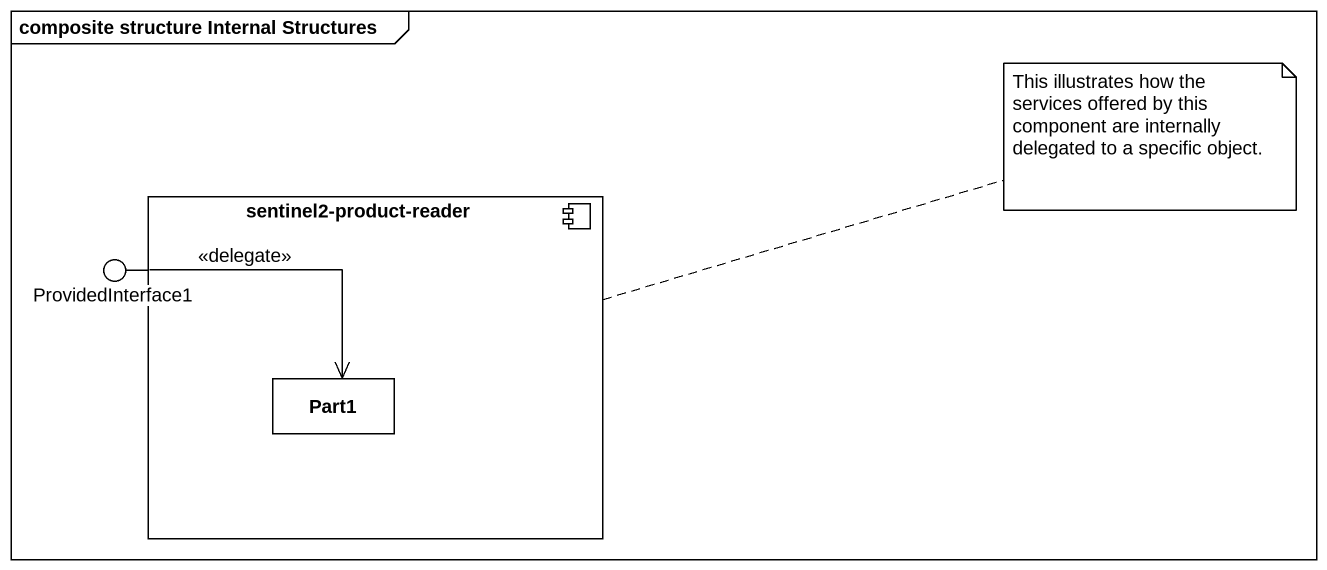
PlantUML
@startuml
mainframe composite structure Internal Structures
component "sentinel2-product-reader" as sentinel2_product_reader {
  rectangle Part1
}
() ProvidedInterface1
sentinel2_product_reader -left- ProvidedInterface1
ProvidedInterface1 --> Part1 : <<delegate>>
note right of sentinel2_product_reader : This illustrates how the services offered by this component are internally delegated to a specific object.
@enduml
